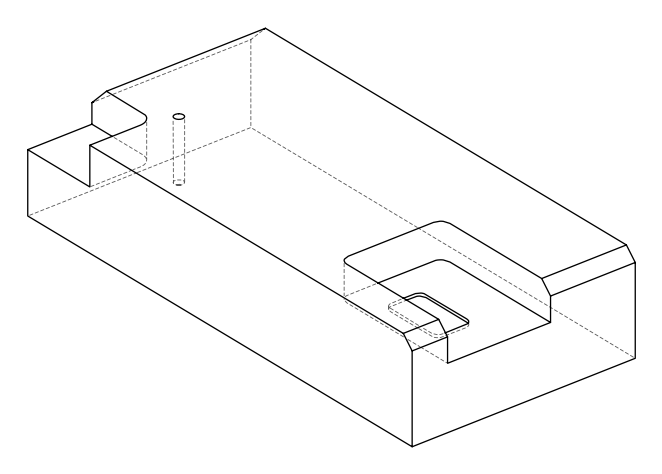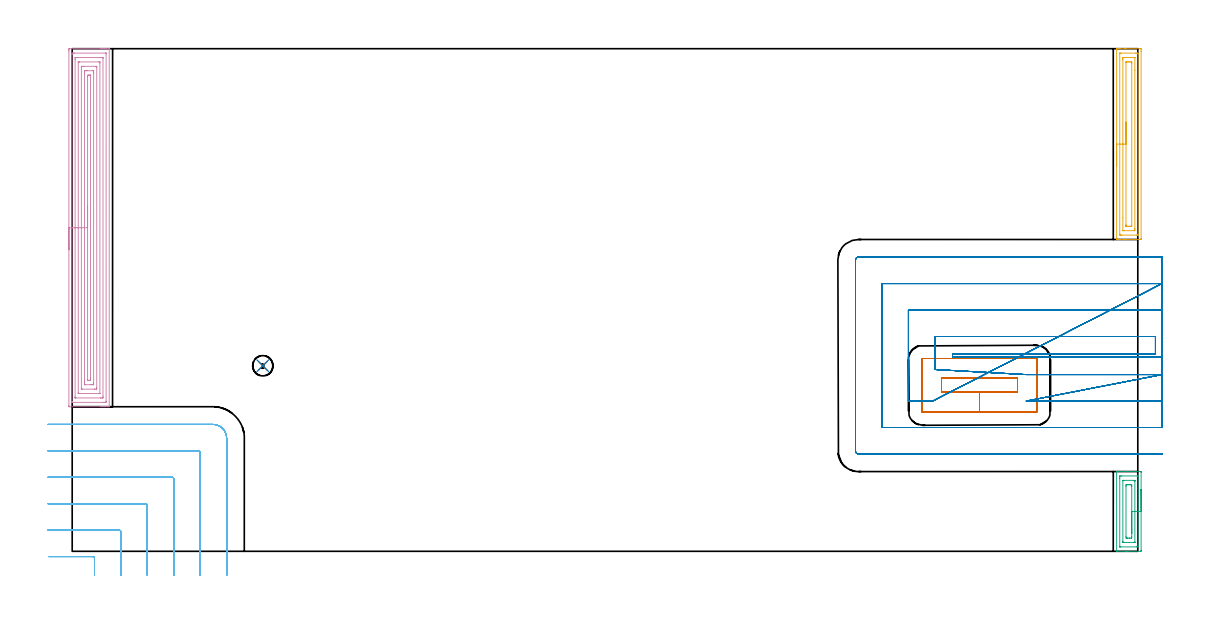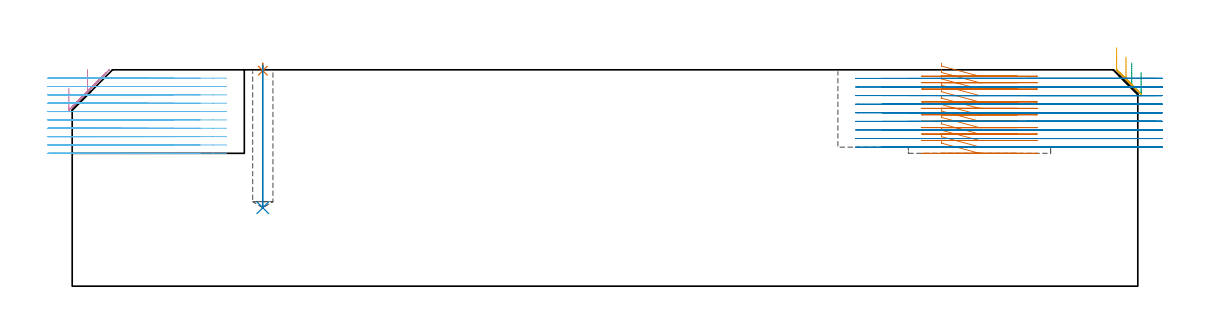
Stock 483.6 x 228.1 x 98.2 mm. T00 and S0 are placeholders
(PLAN: 8 operations, 5 tool changes, 66 min)
(1 SPOT_DRILL | STEP1POCKET | NXT0321_9005460120000 | 0.03 min | 1 mm3)
(2 DRILL_BLIND_HOLE_INTO_CENTER | STEP1POCKET | UGT0301_207 | 0.26 min | 4006 mm3)
(3 AREA_MILL | FG_CHAMFER_SURFACE | UGT0205_001 | 1.43 min | 2615 mm3)
(4 AREA_MILL_1 | FG_CHAMFER_SURFACE_1 | UGT0205_001 | 9.38 min | 28500 mm3)
(5 AREA_MILL_2 | FG_CHAMFER_SURFACE_2 | UGT0205_001 | 3.04 min | 5719 mm3)
(6 MILL_CORNER_NOTCH_RECTANGULAR | CORNER_NOTCH_RECTANGULAR | NXT0201_012 | Follow Part, ap 4, ae 75% | 12.15 min | 191261 mm3)
(7 MILL_RECTANGULAR_POCKET | POCKET_RECTANGULAR_STRAIGHT | NXT0201_011 | Follow Part, ap 3, ae 75% | 7.57 min | 87408 mm3)
(8 MILL_SLOT | SLOT_PARTIAL_RECTANGULAR | NXT0201_012 | Follow Part, ap 4, ae 75% | 32.13 min | 420097 mm3)
(TOOL NXT0321_9005460120000 | NC Spot Drill, 142deg, 12mm, Carbide, Uncoated | D12 PA142 FL30 Z2)
(TOOL UGT0301_207 | Twist Drill 9.2 mm | D9.2 PA118 FL80 Z2)
(TOOL UGT0205_001 | Chamfer Mill 20 x 3 x 45 deg. | D20 FL50 Z2)
(TOOL NXT0201_012 | ENDMILL 16mm [2P460-1600-NA 1630] | D16 FL38 Z6)
(TOOL NXT0201_011 | ENDMILL 12mm [2P460-1200-NA 1630] | D12 FL38 Z6)
(OP 1 SPOT_DRILL)
G17 G21 G94 G90
T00 M6
G54
G17 G0 G90 X86.5 Y84.2 S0 M3
G43 Z108.2 H0
G94 G81 G98 Z97.804 F250. R101.2
G80
M5
M2
(OP 2 DRILL_BLIND_HOLE_INTO_CENTER)
G17 G21 G94 G90
T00 M6
G54
G17 G0 G90 X86.5 Y84.2 S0 M3
G43 Z108.2 H0
G94 G81 G98 Z35.6 F250. R100.2
G80
M5
M2
(OP 3 AREA_MILL)
G17 G21 G94 G90
T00 M6
G54
G17 G0 G90 X485.1 Y28.1 S1061 M3
G43 Z108.2 H0
Z97.1
G94 G1 Y28.062 Z96.228 F250.
Y27.948 Z95.364
Y27.759 Z94.512
Y27.497 Z93.68
Y27.163 Z92.874
Y26.76 Z92.1
Y26.292 Z91.364
Y25.76 Z90.672
Y25.171 Z90.029
Y24.528 Z89.44
Y23.836 Z88.908
Y23.1 Z88.44
Y22.326 Z88.037
Y21.52 Z87.703
Y20.688 Z87.441
Y19.836 Z87.252
Y18.972 Z87.138
Y18.1 Z87.1
Y0.459
X485.096 Y0.196 Z87.102
X485.091 Y0.01 Z87.105
X484.897 Y0. Z87.298
X479.103 Z93.09
X478.246 Z93.953
X474.048 Z98.151
X474.006 Y0.003 Z98.192
X474.004 Y0.007 Z98.194
X474. Y0.018 Z98.2
Y36.182
X474.004 Y36.193 Z98.194
X474.006 Y36.197 Z98.192
X474.052 Y36.2 Z98.147
X478.246 Z93.953
X479.103 Z93.09
X484.469 Z87.727
X484.9 Y36.197 Z87.295
X485.091 Y36.19 Z87.105
X485.099 Y36.001 Z87.099
X485.1 Y35.741 Z87.1
Y18.1
X483.686 Z88.514
Y2.996
X483.685 Y2.224 Z88.515
X483.683 Y2.116 Z88.517
X483.679 Y2.013 Z88.521
X483.574 Y2.01 Z88.626
X482.906 Y2.001 Z89.294
X475.752 Y2. Z96.448
X475.526 Y2.003 Z96.674
X475.451 Y2.006 Z96.749
X475.428 Y2.009 Z96.772
X475.421 Y2.042 Z96.779
X475.417 Y2.114 Z96.783
X475.415 Y2.224 Z96.785
X475.414 Y33.204 Z96.786
X475.416 Y33.976 Z96.784
X475.417 Y34.084 Z96.783
X475.421 Y34.186 Z96.779
X475.526 Y34.19 Z96.674
X476.194 Y34.199 Z96.006
X483.348 Y34.2 Z88.852
X483.574 Y34.197 Z88.626
X483.649 Y34.194 Z88.551
X483.672 Y34.191 Z88.528
X483.679 Y34.158 Z88.521
X483.683 Y34.086 Z88.517
X483.685 Y33.976 Z88.515
X483.686 Y18.1 Z88.514
X482.272 Z89.928
X482.271 Y4.231 Z89.929
X482.269 Y4.103 Z89.931
X482.265 Y4.02 Z89.935
X482.262 Y4.009 Z89.938
X482.253 Y4.006 Z89.947
X482.227 Y4.003 Z89.973
X481.773 Y4. Z90.427
X477.302 Z94.898
X476.878 Y4.01 Z95.322
X476.835 Y4.014 Z95.365
X476.832 Y4.046 Z95.368
X476.83 Y4.095 Z95.37
X476.829 Y4.143 Z95.371
X476.828 Y4.467 Z95.372
X476.829 Y31.969 Z95.371
X476.831 Y32.097 Z95.369
X476.835 Y32.18 Z95.365
X476.838 Y32.191 Z95.362
X476.847 Y32.194 Z95.353
X476.873 Y32.197 Z95.327
X477.314 Y32.2 Z94.886
X481.798 Z90.402
X482.222 Y32.19 Z89.978
X482.265 Y32.186 Z89.935
X482.268 Y32.154 Z89.932
X482.27 Y32.105 Z89.93
X482.271 Y32.057 Z89.929
X482.272 Y31.733 Z89.928
Y18.1
X480.857 Z91.343
Y6.634
X480.851 Y6.21 Z91.349
X480.847 Y6.01 Z91.353
X480.636 Y6.003 Z91.564
X479.997 Y6. Z92.203
X479.745 Z92.455
X479.103 Z93.097
X478.85 Y6.001 Z93.35
X478.362 Y6.01 Z93.838
X478.25 Y6.015 Z93.95
X478.243 Y6.634 Z93.957
Y29.566
X478.249 Y29.99 Z93.951
X478.253 Y30.19 Z93.947
X478.464 Y30.197 Z93.736
X479.103 Y30.2 Z93.097
X479.355 Z92.845
X479.997 Z92.203
X480.25 Y30.199 Z91.95
X480.738 Y30.19 Z91.462
X480.85 Y30.185 Z91.35
X480.857 Y29.566 Z91.343
Y18.1
Y17.228 Z91.381
Y16.363 Z91.495
Y15.512 Z91.683
Y14.68 Z91.946
Y13.874 Z92.28
Y13.1 Z92.682
Y12.364 Z93.151
Y11.672 Z93.682
Y11.029 Z94.272
Y10.44 Z94.915
Y9.908 Z95.607
Y9.44 Z96.343
Y9.037 Z97.116
Y8.703 Z97.922
Y8.441 Z98.754
Y8.252 Z99.606
Y8.138 Z100.471
Y8.1 Z101.343
G0 Z108.2
M5
M2
(OP 4 AREA_MILL_1)
G17 G21 G94 G90
T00 M6
G54
G17 G0 G90 X-1.5 Y136.85 S1061 M3
G43 Z108.2 H0
Z89.9
G94 G1 Y136.888 Z89.028 F250.
Y137.002 Z88.163
Y137.191 Z87.312
Y137.453 Z86.48
Y137.787 Z85.674
Y138.19 Z84.9
Y138.658 Z84.164
Y139.19 Z83.472
Y139.779 Z82.829
Y140.422 Z82.24
Y141.114 Z81.708
Y141.85 Z81.24
Y142.624 Z80.837
Y143.43 Z80.503
Y144.262 Z80.241
Y145.114 Z80.052
Y145.978 Z79.938
Y146.85 Z79.9
Y227.01
X-1.499 Y227.511 Z79.901
X-1.496 Y227.897 Z79.903
X-1.492 Y228.09 Z79.905
X-1.116 Y228.1 Z80.281
X12.91 Z94.304
X13.504 Z94.902
X13.786 Z95.183
X14.381 Z95.778
X14.663 Z96.059
X15.227 Z96.626
X15.54 Z96.939
X16.416 Z97.815
X16.553 Z97.952
X16.679 Y228.097 Z98.072
X16.798 Y228.09 Z98.189
X16.8 Y227.956 Z98.2
Y65.743
X16.798 Y65.61 Z98.189
X16.679 Y65.603 Z98.072
X16.553 Y65.6 Z97.952
X15.852 Z97.251
X15.227 Z96.627
X14.663 Z96.059
X14.381 Z95.778
X13.786 Z95.183
X13.504 Z94.902
X12.91 Z94.304
X-1.116 Z80.281
X-1.417 Y65.604 Z79.98
X-1.492 Y65.61 Z79.905
X-1.499 Y65.687 Z79.899
X-1.5 Y66.189 Z79.9
Y146.85
X-0.086 Z81.314
X-0.085 Y225.571 Z81.315
X-0.084 Y225.728 Z81.316
X-0.079 Y226.086 Z81.321
X0.275 Y226.097 Z81.675
X0.637 Y226.099 Z82.037
X1.148 Y226.1 Z82.548
X15.174 Z96.574
X15.324 Y226.098 Z96.724
X15.349 Y226.096 Z96.749
X15.37 Y226.091 Z96.77
X15.379 Y226.064 Z96.779
X15.384 Y225.887 Z96.784
X15.385 Y225.728 Z96.785
Y68.129
X15.384 Y67.972 Z96.784
X15.379 Y67.614 Z96.779
X15.025 Y67.603 Z96.425
X14.663 Y67.601 Z96.063
X14.152 Y67.6 Z95.552
X0.126 Z81.526
X-0.024 Y67.602 Z81.376
X-0.049 Y67.604 Z81.351
X-0.07 Y67.609 Z81.33
X-0.079 Y67.636 Z81.321
X-0.084 Y67.813 Z81.316
X-0.085 Y67.972 Z81.315
X-0.086 Y146.85 Z81.314
X1.328 Z82.728
Y223.243
X1.331 Y223.946 Z82.731
X1.333 Y224.039 Z82.733
X1.335 Y224.079 Z82.735
X1.369 Y224.092 Z82.769
X1.514 Y224.096 Z82.914
X2.239 Y224.1 Z83.639
X2.39 Z83.79
X13.635 Y224.099 Z95.035
X13.786 Y224.096 Z95.186
X13.937 Y224.09 Z95.337
X13.965 Y224.084 Z95.365
X13.968 Y224.058 Z95.368
X13.97 Y224.009 Z95.37
X13.971 Y223.946 Z95.371
X13.972 Y223.757 Z95.372
X13.971 Y70.457 Z95.371
X13.969 Y69.754 Z95.369
X13.967 Y69.661 Z95.367
X13.965 Y69.621 Z95.365
X13.931 Y69.608 Z95.331
X13.786 Y69.604 Z95.186
X13.061 Y69.6 Z94.461
X12.91 Z94.31
X1.665 Y69.601 Z83.065
X1.514 Y69.604 Z82.914
X1.363 Y69.61 Z82.763
X1.335 Y69.616 Z82.735
X1.332 Y69.642 Z82.732
X1.33 Y69.691 Z82.73
X1.329 Y69.754 Z82.729
X1.328 Y69.942 Z82.728
Y146.85
X2.743 Z84.143
Y221.983
X2.745 Y222.047 Z84.145
X2.748 Y222.082 Z84.148
X2.751 Y222.09 Z84.151
X2.759 Y222.093 Z84.159
X2.86 Y222.097 Z84.26
X3.267 Y222.1 Z84.667
X3.329 Z84.729
X12.096 Z93.496
X12.441 Y222.093 Z93.841
X12.526 Y222.09 Z93.926
X12.551 Y222.08 Z93.951
X12.553 Y222.053 Z93.953
X12.555 Y221.983 Z93.955
X12.557 Y221.631 Z93.957
Y71.717
X12.555 Y71.653 Z93.955
X12.552 Y71.618 Z93.952
X12.549 Y71.61 Z93.949
X12.541 Y71.607 Z93.941
X12.44 Y71.603 Z93.84
X12.033 Y71.6 Z93.433
X11.971 Z93.371
X3.204 Z84.604
X2.859 Y71.607 Z84.259
X2.774 Y71.61 Z84.174
X2.749 Y71.62 Z84.149
X2.747 Y71.647 Z84.147
X2.745 Y71.717 Z84.145
X2.743 Y72.069 Z84.143
Y146.85
X4.157 Z85.557
Y219.476
X4.159 Y219.928 Z85.559
X4.161 Y220.037 Z85.561
X4.163 Y220.084 Z85.563
X4.22 Y220.09 Z85.62
X4.423 Y220.097 Z85.823
X5.02 Y220.099 Z86.42
X5.296 Y220.1 Z86.696
X10.557 Y220.099 Z91.957
X11.008 Y220.093 Z92.408
X11.106 Y220.09 Z92.506
X11.137 Y220.081 Z92.537
X11.138 Y220.035 Z92.538
X11.141 Y219.929 Z92.541
X11.143 Y219.503 Z92.543
Y74.224
X11.141 Y73.772 Z92.541
X11.138 Y73.663 Z92.538
X11.137 Y73.616 Z92.537
X11.08 Y73.61 Z92.48
X10.877 Y73.603 Z92.277
X10.28 Y73.6 Z91.68
X10.004 Z91.404
X4.743 Y73.601 Z86.143
X4.292 Y73.607 Z85.692
X4.194 Y73.61 Z85.594
X4.163 Y73.619 Z85.563
X4.162 Y73.665 Z85.562
X4.159 Y73.771 Z85.559
X4.157 Y74.197 Z85.557
Y146.85
X5.571 Z86.971
Y217.147
X5.573 Y217.707 Z86.973
X5.576 Y218.033 Z86.976
X5.578 Y218.078 Z86.978
X5.608 Y218.09 Z87.008
X5.704 Y218.094 Z87.104
X5.897 Y218.097 Z87.297
X6.387 Y218.1 Z87.787
X6.773 Z88.173
X9.403 Z90.803
X9.532 Y218.099 Z90.932
X9.635 Y218.097 Z91.035
X9.703 Y218.093 Z91.103
X9.719 Y218.09 Z91.119
X9.722 Y218.079 Z91.122
X9.724 Y218.038 Z91.124
X9.728 Y217.707 Z91.128
X9.729 Y217.376 Z91.129
Y216.816
Y76.554
X9.727 Y75.993 Z91.127
X9.724 Y75.667 Z91.124
X9.722 Y75.622 Z91.122
X9.692 Y75.61 Z91.092
X9.596 Y75.606 Z90.996
X9.403 Y75.603 Z90.803
X8.913 Y75.6 Z90.313
X8.527 Z89.927
X5.897 Z87.297
X5.768 Y75.601 Z87.168
X5.665 Y75.603 Z87.065
X5.597 Y75.607 Z86.997
X5.581 Y75.61 Z86.981
X5.578 Y75.621 Z86.978
X5.576 Y75.662 Z86.976
X5.572 Y75.993 Z86.972
X5.571 Y76.324 Z86.971
Y76.884
Y146.85
X6.985 Z88.385
Y215.033
X6.987 Y215.707 Z88.387
X6.989 Y215.924 Z88.389
X6.992 Y216.083 Z88.392
X7.304 Y216.094 Z88.704
X7.478 Y216.099 Z88.878
X7.65 Y216.1 Z89.05
X7.823 Y216.099 Z89.223
X8.168 Y216.095 Z89.568
X8.267 Y216.091 Z89.667
X8.309 Y216.087 Z89.709
X8.31 Y216.079 Z89.71
X8.313 Y216.021 Z89.713
X8.314 Y215.924 Z89.714
X8.315 Y78.667 Z89.715
X8.313 Y77.993 Z89.713
X8.311 Y77.776 Z89.711
X8.308 Y77.617 Z89.708
X7.996 Y77.606 Z89.396
X7.822 Y77.601 Z89.222
X7.65 Y77.6 Z89.05
X7.477 Y77.601 Z88.877
X7.132 Y77.605 Z88.532
X7.033 Y77.609 Z88.433
X6.991 Y77.613 Z88.391
X6.99 Y77.621 Z88.39
X6.987 Y77.679 Z88.387
X6.986 Y77.776 Z88.386
X6.985 Y146.85 Z88.385
Y147.722 Z88.423
Y148.586 Z88.537
Y149.438 Z88.726
Y150.27 Z88.988
Y151.076 Z89.322
Y151.85 Z89.725
Y152.586 Z90.194
Y153.278 Z90.725
Y153.921 Z91.314
Y154.51 Z91.957
Y155.042 Z92.649
Y155.51 Z93.385
Y155.913 Z94.159
Y156.247 Z94.965
Y156.509 Z95.797
Y156.698 Z96.649
Y156.812 Z97.514
Y156.85 Z98.385
G0 Z108.2
M5
M2
(OP 5 AREA_MILL_2)
G17 G21 G94 G90
T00 M6
G54
G17 G0 G90 X474. Y174.8 S1061 M3
G43 Z108.2 H0
G94 G1 Y174.838 Z107.328 F250.
Y174.952 Z106.463
Y175.141 Z105.612
Y175.403 Z104.78
Y175.737 Z103.974
Y176.14 Z103.2
Y176.609 Z102.464
Y177.14 Z101.772
Y177.729 Z101.129
Y178.372 Z100.54
Y179.064 Z100.008
Y179.8 Z99.54
Y180.574 Z99.137
Y181.38 Z98.803
Y182.212 Z98.541
Y183.064 Z98.352
Y183.928 Z98.238
Y184.8 Z98.2
Y227.972
X474.003 Y228.09 Z98.189
X474.05 Y228.094 Z98.142
X474.363 Y228.1 Z97.835
X475.011 Z97.188
X475.526 Z96.67
X477.572 Z94.626
X478.209 Z93.986
X484.469 Y228.099 Z87.728
X485.042 Y228.097 Z87.155
X485.091 Y228.094 Z87.105
X485.097 Y227.527 Z87.103
X485.1 Y226.898 Z87.1
Y142.073
X485.097 Y141.808 Z87.102
X485.091 Y141.51 Z87.105
X484.787 Y141.5 Z87.41
X478.209 Z93.986
X477.572 Z94.626
X477.314 Z94.883
X475.526 Z96.67
X475.011 Z97.188
X474.631 Z97.567
X474.363 Z97.836
X474.053 Y141.501 Z98.139
X474.044 Y141.502 Z98.147
X474.003 Y141.51 Z98.188
X474. Y141.628 Z98.2
Y184.8
X475.414 Z96.786
X475.415 Y225.857 Z96.785
X475.416 Y225.968 Z96.784
X475.419 Y226.042 Z96.781
X475.422 Y226.09 Z96.778
X475.438 Y226.092 Z96.762
X475.526 Y226.096 Z96.674
X476.065 Y226.1 Z96.135
X482.68 Y226.099 Z89.52
X483.222 Y226.097 Z88.978
X483.574 Y226.09 Z88.626
X483.679 Y226.071 Z88.521
X483.683 Y225.858 Z88.517
X483.685 Y225.747 Z88.515
Y143.743
X483.684 Y143.632 Z88.516
X483.681 Y143.558 Z88.519
X483.678 Y143.51 Z88.522
X483.662 Y143.508 Z88.538
X483.574 Y143.504 Z88.626
X483.035 Y143.5 Z89.165
X476.42 Y143.501 Z95.78
X475.878 Y143.503 Z96.322
X475.526 Y143.51 Z96.674
X475.421 Y143.529 Z96.779
X475.417 Y143.743 Z96.783
X475.415 Y143.853 Z96.785
X475.414 Y184.8 Z96.786
X476.828 Z95.372
X476.829 Y223.076 Z95.371
X476.83 Y223.559 Z95.37
X476.833 Y223.966 Z95.367
X476.835 Y224.078 Z95.365
X477.046 Y224.092 Z95.154
X477.181 Y224.099 Z95.019
X481.786 Y224.1 Z90.414
X481.92 Y224.099 Z90.28
X482.188 Y224.093 Z90.012
X482.261 Y224.09 Z89.939
X482.265 Y224.075 Z89.935
X482.269 Y224.035 Z89.931
X482.271 Y223.966 Z89.929
X482.272 Y218.317 Z89.928
X482.271 Y146.524 Z89.929
X482.27 Y146.041 Z89.93
X482.267 Y145.634 Z89.933
X482.265 Y145.522 Z89.935
X482.054 Y145.508 Z90.146
X481.919 Y145.501 Z90.281
X477.314 Y145.5 Z94.886
X477.18 Y145.501 Z95.02
X476.912 Y145.507 Z95.288
X476.839 Y145.51 Z95.361
X476.835 Y145.525 Z95.365
X476.831 Y145.565 Z95.369
X476.829 Y145.634 Z95.371
X476.828 Y151.308 Z95.372
Y184.8
X478.243 Z93.957
Y221.724
X478.245 Y221.938 Z93.955
X478.247 Y222.044 Z93.953
X478.25 Y222.089 Z93.95
X478.301 Y222.094 Z93.899
X479.103 Y222.1 Z93.097
X479.189 Z93.011
X479.997 Z92.203
X480.084 Z92.116
X480.814 Y222.09 Z91.386
X480.851 Y222.087 Z91.349
X480.853 Y222.045 Z91.347
X480.855 Y221.943 Z91.345
X480.857 Y221.739 Z91.343
Y221.33
Y147.876
X480.855 Y147.662 Z91.345
X480.853 Y147.556 Z91.347
X480.85 Y147.511 Z91.35
X480.799 Y147.506 Z91.401
X479.997 Y147.5 Z92.203
X479.911 Z92.289
X479.103 Z93.097
X479.016 Z93.184
X478.286 Y147.51 Z93.914
X478.249 Y147.513 Z93.951
X478.247 Y147.555 Z93.953
X478.245 Y147.657 Z93.955
X478.243 Y147.861 Z93.957
Y148.27
Y184.8
Y185.672 Z93.995
Y186.537 Z94.109
Y187.388 Z94.298
Y188.22 Z94.56
Y189.026 Z94.894
Y189.8 Z95.297
Y190.536 Z95.766
Y191.228 Z96.297
Y191.871 Z96.886
Y192.46 Z97.529
Y192.992 Z98.222
Y193.46 Z98.957
Y193.863 Z99.731
Y194.197 Z100.537
Y194.459 Z101.369
Y194.648 Z102.221
Y194.762 Z103.086
Y194.8 Z103.957
G0 Z108.2
M5
M2
(OP 6 MILL_CORNER_NOTCH_RECTANGULAR)
G17 G21 G94 G90
T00 M6
G54
G17 G0 G90 X10.1 Y-11. S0 M3
G43 Z108.2 H1
Z94.41
G94 G1 Y-8. F250.
Y-3.194 F500.
G3 X9.306 Y-2.4 R0.8
G1 X-7.632
X-10.632 F250.
G0 Z108.2
X22.1 Y-11.
Z94.41
G1 Y-8.
Y8.805 F500.
G3 X21.305 Y9.6 R0.8
G1 X-7.746
X-8. Y9.601
X-11. Y9.617 F250.
G0 Z108.2
X34.1 Y-11.
Z94.41
G1 Y-8.
Y20.805 F500.
G3 X33.305 Y21.6 R0.8
G1 X-7.746
X-8. Y21.601
X-11. Y21.622 F250.
G0 Z108.2
X46.1 Y-11.
Z94.41
G1 Y-8.
Y32.805 F500.
G3 X45.305 Y33.6 R0.8
G1 X-7.746
G2 X-8. Y33.601 R24.
G1 X-11. Y33.633 F250.
G0 Z108.2
X58.1 Y-11.
Z94.41
G1 Y-8.
Y44.805 F500.
G3 X57.305 Y45.6 R0.8
G1 X-7.746
G2 X-8. Y45.603 R12.
G1 X-10.999 Y45.666 F250.
G0 Z108.2
X70.1 Y-11.
Z94.41
G1 Y-8.
Y51.4 F500.
G3 X63.9 Y57.6 R6.2
G1 X-7.746
X-10.746 F250.
G0 Z108.2
X10.1 Y-11.
Z90.62
G1 Y-8.
Y-3.194 F500.
G3 X9.306 Y-2.4 R0.8
G1 X-7.632
X-10.632 F250.
G0 Z108.2
X22.1 Y-11.
Z90.62
G1 Y-8.
Y8.805 F500.
G3 X21.305 Y9.6 R0.8
G1 X-7.746
X-8. Y9.601
X-11. Y9.617 F250.
G0 Z108.2
X34.1 Y-11.
Z90.62
G1 Y-8.
Y20.805 F500.
G3 X33.305 Y21.6 R0.8
G1 X-7.746
X-8. Y21.601
X-11. Y21.622 F250.
G0 Z108.2
X46.1 Y-11.
Z90.62
G1 Y-8.
Y32.805 F500.
G3 X45.305 Y33.6 R0.8
G1 X-7.746
G2 X-8. Y33.601 R24.
G1 X-11. Y33.633 F250.
G0 Z108.2
X58.1 Y-11.
Z90.62
G1 Y-8.
Y44.805 F500.
G3 X57.305 Y45.6 R0.8
G1 X-7.746
G2 X-8. Y45.603 R12.
G1 X-10.999 Y45.666 F250.
G0 Z108.2
X70.1 Y-11.
Z90.62
G1 Y-8.
Y51.4 F500.
G3 X63.9 Y57.6 R6.2
G1 X-7.746
X-10.746 F250.
G0 Z108.2
X10.1 Y-11.
Z86.83
G1 Y-8.
Y-3.194 F500.
G3 X9.306 Y-2.4 R0.8
G1 X-7.632
X-10.632 F250.
G0 Z108.2
X22.1 Y-11.
Z86.83
G1 Y-8.
Y8.805 F500.
G3 X21.305 Y9.6 R0.8
G1 X9.306
X-8.
X-11. F250.
G0 Z108.2
X34.1 Y-11.
Z86.83
G1 Y-8.
Y20.805 F500.
G3 X33.305 Y21.6 R0.8
G1 X21.305
X-8.
X-11. Y21.601 F250.
G0 Z108.2
X46.1 Y-11.
Z86.83
G1 Y-8.
Y32.805 F500.
G3 X45.305 Y33.6 R0.8
G1 X33.305
X-8.
X-11. Y33.601 F250.
G0 Z108.2
X58.1 Y-11.
Z86.83
G1 Y-8.
Y44.805 F500.
G3 X57.305 Y45.6 R0.8
G1 X45.305
X-8.
X-11. Y45.602 F250.
G0 Z108.2
X70.1 Y-11.
Z86.83
G1 Y-8.
Y51.4 F500.
G3 X63.9 Y57.6 R6.2
G1 X-7.993
X-10.993 F250.
G0 Z108.2
X10.1 Y-11.
Z83.04
G1 Y-8.
Y-3.194 F500.
G3 X9.306 Y-2.4 R0.8
G1 X-7.632
X-10.632 F250.
G0 Z108.2
X22.1 Y-11.
Z83.04
G1 Y-8.
Y8.805 F500.
G3 X21.305 Y9.6 R0.8
G1 X-8.
X-11. F250.
G0 Z108.2
X34.1 Y-11.
Z83.04
G1 Y-8.
Y20.805 F500.
G3 X33.305 Y21.6 R0.8
G1 X-8.
X-11. F250.
G0 Z108.2
X46.1 Y-11.
Z83.04
G1 Y-8.
Y32.805 F500.
G3 X45.305 Y33.6 R0.8
G1 X-8.
X-11. F250.
G0 Z108.2
X58.1 Y-11.
Z83.04
G1 Y-8.
Y44.805 F500.
G3 X57.305 Y45.6 R0.8
G1 X-8.
X-11. F250.
G0 Z108.2
X70.1 Y-11.
Z83.04
G1 Y-8.
Y51.4 F500.
G3 X63.9 Y57.6 R6.2
G1 X-8.
X-11. F250.
G0 Z108.2
X10.1 Y-11.
Z79.25
G1 Y-8.
Y-3.194 F500.
G3 X9.306 Y-2.4 R0.8
G1 X-7.632
X-10.632 F250.
G0 Z108.2
X22.1 Y-11.
Z79.25
G1 Y-8.
Y8.805 F500.
G3 X21.305 Y9.6 R0.8
G1 X-8.
X-11. F250.
G0 Z108.2
X34.1 Y-11.
Z79.25
G1 Y-8.
Y20.805 F500.
G3 X33.305 Y21.6 R0.8
G1 X-8.
X-11. F250.
G0 Z108.2
X46.1 Y-11.
Z79.25
G1 Y-8.
Y32.805 F500.
G3 X45.305 Y33.6 R0.8
G1 X-8.
X-11. F250.
G0 Z108.2
X58.1 Y-11.
Z79.25
G1 Y-8.
Y44.805 F500.
G3 X57.305 Y45.6 R0.8
G1 X-8.
X-11. F250.
G0 Z108.2
X70.1 Y-11.
Z79.25
G1 Y-8.
Y51.4 F500.
G3 X63.9 Y57.6 R6.2
G1 X-8.
X-11. F250.
G0 Z108.2
X10.1 Y-11.
Z75.46
G1 Y-8.
Y-3.194 F500.
G3 X9.306 Y-2.4 R0.8
G1 X-7.632
X-10.632 F250.
G0 Z108.2
X22.1 Y-11.
Z75.46
G1 Y-8.
Y8.805 F500.
G3 X21.305 Y9.6 R0.8
G1 X-8.
X-11. F250.
G0 Z108.2
X34.1 Y-11.
Z75.46
G1 Y-8.
Y20.805 F500.
G3 X33.305 Y21.6 R0.8
G1 X-8.
X-11. F250.
G0 Z108.2
X46.1 Y-11.
Z75.46
G1 Y-8.
Y32.805 F500.
G3 X45.305 Y33.6 R0.8
G1 X-8.
X-11. F250.
G0 Z108.2
X58.1 Y-11.
Z75.46
G1 Y-8.
Y44.805 F500.
G3 X57.305 Y45.6 R0.8
G1 X-8.
X-11. F250.
G0 Z108.2
X70.1 Y-11.
Z75.46
G1 Y-8.
Y51.4 F500.
G3 X63.9 Y57.6 R6.2
G1 X-8.
X-11. F250.
G0 Z108.2
X10.1 Y-11.
Z71.67
G1 Y-8.
Y-3.194 F500.
G3 X9.306 Y-2.4 R0.8
G1 X-7.632
X-10.632 F250.
G0 Z108.2
X22.1 Y-11.
Z71.67
G1 Y-8.
Y8.805 F500.
G3 X21.305 Y9.6 R0.8
G1 X-8.
X-11. F250.
G0 Z108.2
X34.1 Y-11.
Z71.67
G1 Y-8.
Y20.805 F500.
G3 X33.305 Y21.6 R0.8
G1 X-8.
X-11. F250.
G0 Z108.2
X46.1 Y-11.
Z71.67
G1 Y-8.
Y32.805 F500.
G3 X45.305 Y33.6 R0.8
G1 X-8.
X-11. F250.
G0 Z108.2
X58.1 Y-11.
Z71.67
G1 Y-8.
Y44.805 F500.
G3 X57.305 Y45.6 R0.8
G1 X-8.
X-11. F250.
G0 Z108.2
X70.1 Y-11.
Z71.67
G1 Y-8.
Y51.4 F500.
G3 X63.9 Y57.6 R6.2
G1 X-8.
X-11. F250.
G0 Z108.2
X10.1 Y-11.
Z67.88
G1 Y-8.
Y-3.194 F500.
G3 X9.306 Y-2.4 R0.8
G1 X-7.632
X-10.632 F250.
G0 Z108.2
X22.1 Y-11.
Z67.88
G1 Y-8.
Y8.805 F500.
G3 X21.305 Y9.6 R0.8
G1 X-8.
X-11. F250.
G0 Z108.2
X34.1 Y-11.
Z67.88
G1 Y-8.
Y20.805 F500.
G3 X33.305 Y21.6 R0.8
G1 X-8.
X-11. F250.
G0 Z108.2
X46.1 Y-11.
Z67.88
G1 Y-8.
Y32.805 F500.
G3 X45.305 Y33.6 R0.8
G1 X-8.
X-11. F250.
G0 Z108.2
X58.1 Y-11.
Z67.88
G1 Y-8.
Y44.805 F500.
G3 X57.305 Y45.6 R0.8
G1 X-8.
X-11. F250.
G0 Z108.2
X70.1 Y-11.
Z67.88
G1 Y-8.
Y51.4 F500.
G3 X63.9 Y57.6 R6.2
G1 X-8.
X-11. F250.
G0 Z108.2
X10.1 Y-11.
Z64.09
G1 Y-8.
Y-3.194 F500.
G3 X9.306 Y-2.4 R0.8
G1 X-7.632
X-10.632 F250.
G0 Z108.2
X22.1 Y-11.
Z64.09
G1 Y-8.
Y8.805 F500.
G3 X21.305 Y9.6 R0.8
G1 X-8.
X-11. F250.
G0 Z108.2
X34.1 Y-11.
Z64.09
G1 Y-8.
Y20.805 F500.
G3 X33.305 Y21.6 R0.8
G1 X-8.
X-11. F250.
G0 Z108.2
X46.1 Y-11.
Z64.09
G1 Y-8.
Y32.805 F500.
G3 X45.305 Y33.6 R0.8
G1 X-8.
X-11. F250.
G0 Z108.2
X58.1 Y-11.
Z64.09
G1 Y-8.
Y44.805 F500.
G3 X57.305 Y45.6 R0.8
G1 X-8.
X-11. F250.
G0 Z108.2
X70.1 Y-11.
Z64.09
G1 Y-8.
Y51.4 F500.
G3 X63.9 Y57.6 R6.2
G1 X-8.
X-11. F250.
G0 Z108.2
X10.1 Y-11.
Z60.3
G1 Y-8.
Y-3.194 F500.
G3 X9.306 Y-2.4 R0.8
G1 X-7.632
X-10.632 F250.
G0 Z108.2
X22.1 Y-11.
Z60.3
G1 Y-8.
Y8.805 F500.
G3 X21.305 Y9.6 R0.8
G1 X-8.
X-11. F250.
G0 Z108.2
X34.1 Y-11.
Z60.3
G1 Y-8.
Y20.805 F500.
G3 X33.305 Y21.6 R0.8
G1 X-8.
X-11. F250.
G0 Z108.2
X46.1 Y-11.
Z60.3
G1 Y-8.
Y32.805 F500.
G3 X45.305 Y33.6 R0.8
G1 X-8.
X-11. F250.
G0 Z108.2
X58.1 Y-11.
Z60.3
G1 Y-8.
Y44.805 F500.
G3 X57.305 Y45.6 R0.8
G1 X-8.
X-11. F250.
G0 Z108.2
X70.1 Y-11.
Z60.3
G1 Y-8.
Y51.4 F500.
G3 X63.9 Y57.6 R6.2
G1 X-8.
X-11. F250.
G0 Z108.2
M5
M2
(OP 7 MILL_RECTANGULAR_POCKET)
G17 G21 G94 G90
T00 M6
G54
G17 G0 G90 X394.5 Y77.026 S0 M3
G43 Z108.2 H1
Z101.2
G94 G1 Y72.2 Z99.907 F250.
X411.75 Z95.285
X429. F500.
Y78.5
X394.5
Y72.2
X411.75
Y63.2
X437.5
G3 X438. Y63.7 R0.5
G1 Y87.
G3 X437.5 Y87.5 R0.5
G1 X386.
G3 X385.5 Y87. R0.5
G1 Y63.7
G3 X386. Y63.2 R0.5
G1 X411.75
X412.75
G0 X394.5 Y77.026 Z98.285
G1 Y72.2 Z96.991 F250.
X411.75 Z92.369
X429. F500.
Y78.5
X394.5
Y72.2
X411.75
Y63.2
X437.5
G3 X438. Y63.7 R0.5
G1 Y87.
G3 X437.5 Y87.5 R0.5
G1 X386.
G3 X385.5 Y87. R0.5
G1 Y63.7
G3 X386. Y63.2 R0.5
G1 X411.75
X412.75
G0 X394.5 Y77.026 Z95.369
G1 Y72.2 Z94.076 F250.
X411.75 Z89.454
X429. F500.
Y78.5
X394.5
Y72.2
X411.75
Y63.2
X437.5
G3 X438. Y63.7 R0.5
G1 Y87.
G3 X437.5 Y87.5 R0.5
G1 X386.
G3 X385.5 Y87. R0.5
G1 Y63.7
G3 X386. Y63.2 R0.5
G1 X411.75
X412.75
G0 X394.5 Y77.026 Z92.454
G1 Y72.2 Z91.161 F250.
X411.75 Z86.538
X429. F500.
Y78.5
X394.5
Y72.2
X411.75
Y63.2
X437.5
G3 X438. Y63.7 R0.5
G1 Y87.
G3 X437.5 Y87.5 R0.5
G1 X386.
G3 X385.5 Y87. R0.5
G1 Y63.7
G3 X386. Y63.2 R0.5
G1 X411.75
X412.75
G0 X394.5 Y77.026 Z89.538
G1 Y72.2 Z88.245 F250.
X411.75 Z83.623
X429. F500.
Y78.5
X394.5
Y72.2
X411.75
Y63.2
X437.5
G3 X438. Y63.7 R0.5
G1 Y87.
G3 X437.5 Y87.5 R0.5
G1 X386.
G3 X385.5 Y87. R0.5
G1 Y63.7
G3 X386. Y63.2 R0.5
G1 X411.75
X412.75
G0 X394.5 Y77.026 Z86.623
G1 Y72.2 Z85.33 F250.
X411.75 Z80.708
X429. F500.
Y78.5
X394.5
Y72.2
X411.75
Y63.2
X437.5
G3 X438. Y63.7 R0.5
G1 Y87.
G3 X437.5 Y87.5 R0.5
G1 X386.
G3 X385.5 Y87. R0.5
G1 Y63.7
G3 X386. Y63.2 R0.5
G1 X411.75
X412.75
G0 X394.5 Y77.026 Z83.708
G1 Y72.2 Z82.414 F250.
X411.75 Z77.792
X429. F500.
Y78.5
X394.5
Y72.2
X411.75
Y63.2
X437.5
G3 X438. Y63.7 R0.5
G1 Y87.
G3 X437.5 Y87.5 R0.5
G1 X386.
G3 X385.5 Y87. R0.5
G1 Y63.7
G3 X386. Y63.2 R0.5
G1 X411.75
X412.75
G0 X394.5 Y77.026 Z80.792
G1 Y72.2 Z79.499 F250.
X411.75 Z74.877
X429. F500.
Y78.5
X394.5
Y72.2
X411.75
Y63.2
X437.5
G3 X438. Y63.7 R0.5
G1 Y87.
G3 X437.5 Y87.5 R0.5
G1 X386.
G3 X385.5 Y87. R0.5
G1 Y63.7
G3 X386. Y63.2 R0.5
G1 X411.75
X412.75
G0 X394.5 Y77.026 Z77.877
G1 Y72.2 Z76.584 F250.
X411.75 Z71.962
X429. F500.
Y78.5
X394.5
Y72.2
X411.75
Y63.2
X437.5
G3 X438. Y63.7 R0.5
G1 Y87.
G3 X437.5 Y87.5 R0.5
G1 X386.
G3 X385.5 Y87. R0.5
G1 Y63.7
G3 X386. Y63.2 R0.5
G1 X411.75
X412.75
G0 X394.5 Y77.026 Z74.962
G1 Y72.2 Z73.668 F250.
X411.75 Z69.046
X429. F500.
Y78.5
X394.5
Y72.2
X411.75
Y63.2
X437.5
G3 X438. Y63.7 R0.5
G1 Y87.
G3 X437.5 Y87.5 R0.5
G1 X386.
G3 X385.5 Y87. R0.5
G1 Y63.7
G3 X386. Y63.2 R0.5
G1 X411.75
X412.75
G0 X394.5 Y77.026 Z72.046
G1 Y72.2 Z70.753 F250.
X411.75 Z66.131
X429. F500.
Y78.5
X394.5
Y72.2
X411.75
Y63.2
X437.5
G3 X438. Y63.7 R0.5
G1 Y87.
G3 X437.5 Y87.5 R0.5
G1 X386.
G3 X385.5 Y87. R0.5
G1 Y63.7
G3 X386. Y63.2 R0.5
G1 X411.75
X412.75
G0 X394.5 Y77.026 Z69.131
G1 Y72.2 Z67.838 F250.
X411.75 Z63.215
X429. F500.
Y78.5
X394.5
Y72.2
X411.75
Y63.2
X437.5
G3 X438. Y63.7 R0.5
G1 Y87.
G3 X437.5 Y87.5 R0.5
G1 X386.
G3 X385.5 Y87. R0.5
G1 Y63.7
G3 X386. Y63.2 R0.5
G1 X411.75
X412.75
G0 X394.5 Y77.026 Z66.215
G1 Y72.2 Z64.922 F250.
X411.75 Z60.3
X429. F500.
Y78.5
X394.5
Y72.2
X411.75
Y63.2
X437.5
G3 X438. Y63.7 R0.5
G1 Y87.
G3 X437.5 Y87.5 R0.5
G1 X386.
G3 X385.5 Y87. R0.5
G1 Y63.7
G3 X386. Y63.2 R0.5
G1 X411.75
X412.75
G0 Z108.2
M5
M2
(OP 8 MILL_SLOT)
G17 G21 G94 G90
T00 M6
G54
G17 G0 G90 X494.6 Y88.198 S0 M3
G43 Z108.2 H1
Z94.3
G94 G1 X491.6 Y88.2 F250.
X399.5 F500.
Y89.5
X491.6
Y97.5
X391.5
Y85.5
Y82.5 F250.
X433. Y80.2 F500.
X436. F250.
X491.6 F500.
X494.6 Y80.198 F250.
X433. Y68.2 F500.
X436. F250.
X491.6 F500.
X494.6 Y68.197 F250.
Y109.503
X491.6 Y109.5
X379.5 F500.
Y68.2
X387.5
X390.5 F250.
X494.6 Y121.506 F500.
X491.6 Y121.5 F250.
X367.5 F500.
Y56.2
X491.6
X494.6 Y56.194 F250.
X494.578 Y133.5
X491.578
X356.8 F500.
G3 X355.5 Y132.2 R1.3
G1 Y45.5
G3 X356.8 Y44.2 R1.3
G1 X491.578
X494.578 F250.
G0 X494.6 Y88.2 Z90.4
G1 X491.6
X399.5 F500.
Y89.5
X491.6
Y97.5
X391.5
Y85.5
Y82.5 F250.
X433. Y80.2 F500.
X436. F250.
X491.6 F500.
X494.6 F250.
X433. Y68.2 F500.
X436. F250.
X491.6 F500.
X494.6 F250.
Y109.5
X491.6
X379.5 F500.
Y68.2
X387.5
X390.5 F250.
X494.6 Y121.5 F500.
X491.6 F250.
X367.5 F500.
Y56.2
X491.6
X494.6 F250.
Y133.5
X491.6
X356.8 F500.
G3 X355.5 Y132.2 R1.3
G1 Y45.5
G3 X356.8 Y44.2 R1.3
G1 X491.6
X494.6 F250.
G0 Y88.2 Z86.5
G1 X491.6
X399.5 F500.
Y89.5
X491.6
Y97.5
X391.5
Y85.5
Y82.5 F250.
X433. Y80.2 F500.
X436. F250.
X491.6 F500.
X494.6 F250.
X433. Y68.2 F500.
X436. F250.
X491.6 F500.
X494.6 F250.
Y109.5
X491.6
X379.5 F500.
Y68.2
X387.5
X390.5 F250.
X494.6 Y121.5 F500.
X491.6 F250.
X367.5 F500.
Y56.2
X491.6
X494.6 F250.
Y133.5
X491.6
X356.8 F500.
G3 X355.5 Y132.2 R1.3
G1 Y45.5
G3 X356.8 Y44.2 R1.3
G1 X491.6
X494.6 F250.
G0 Y88.2 Z82.6
G1 X491.6
X399.5 F500.
Y89.5
X491.6
Y97.5
X391.5
Y85.5
Y82.5 F250.
X433. Y80.2 F500.
X436. F250.
X491.6 F500.
X494.6 F250.
X433. Y68.2 F500.
X436. F250.
X491.6 F500.
X494.6 F250.
Y109.5
X491.6
X379.5 F500.
Y68.2
X387.5
X390.5 F250.
X494.6 Y121.5 F500.
X491.6 F250.
X367.5 F500.
Y56.2
X491.6
X494.6 F250.
Y133.5
X491.6
X356.8 F500.
G3 X355.5 Y132.2 R1.3
G1 Y45.5
G3 X356.8 Y44.2 R1.3
G1 X491.6
X494.6 F250.
G0 Y88.2 Z78.7
G1 X491.6
X399.5 F500.
Y89.5
X491.6
Y97.5
X391.5
Y85.5
Y82.5 F250.
X433. Y80.2 F500.
X436. F250.
X491.6 F500.
X494.6 F250.
X433. Y68.2 F500.
X436. F250.
X491.6 F500.
X494.6 F250.
Y109.5
X491.6
X379.5 F500.
Y68.2
X387.5
X390.5 F250.
X494.6 Y121.5 F500.
X491.6 F250.
X367.5 F500.
Y56.2
X491.6
X494.6 F250.
Y133.5
X491.6
X356.8 F500.
G3 X355.5 Y132.2 R1.3
G1 Y45.5
G3 X356.8 Y44.2 R1.3
G1 X491.6
X494.6 F250.
G0 Y88.2 Z74.8
G1 X491.6
X399.5 F500.
Y89.5
X491.6
Y97.5
X391.5
Y85.5
Y82.5 F250.
X433. Y80.2 F500.
X436. F250.
X491.6 F500.
X494.6 F250.
X433. Y68.2 F500.
X436. F250.
X491.6 F500.
X494.6 F250.
Y109.5
X491.6
X379.5 F500.
Y68.2
X387.5
X390.5 F250.
X494.6 Y121.5 F500.
X491.6 F250.
X367.5 F500.
Y56.2
X491.6
X494.6 F250.
Y133.5
X491.6
X356.8 F500.
G3 X355.5 Y132.2 R1.3
G1 Y45.5
G3 X356.8 Y44.2 R1.3
G1 X491.6
X494.6 F250.
G0 Y88.2 Z70.9
G1 X491.6
X399.5 F500.
Y89.5
X491.6
Y97.5
X391.5
Y85.5
Y82.5 F250.
X433. Y80.2 F500.
X436. F250.
X491.6 F500.
X494.6 F250.
X433. Y68.2 F500.
X436. F250.
X491.6 F500.
X494.6 F250.
Y109.5
X491.6
X379.5 F500.
Y68.2
X387.5
X390.5 F250.
X494.6 Y121.5 F500.
X491.6 F250.
X367.5 F500.
Y56.2
X491.6
X494.6 F250.
Y133.5
X491.6
X356.8 F500.
G3 X355.5 Y132.2 R1.3
G1 Y45.5
G3 X356.8 Y44.2 R1.3
G1 X491.6
X494.6 F250.
G0 Y88.2 Z67.
G1 X491.6
X399.5 F500.
Y89.5
X491.6
Y97.5
X391.5
Y85.5
Y82.5 F250.
X433. Y80.2 F500.
X436. F250.
X491.6 F500.
X494.6 F250.
X433. Y68.2 F500.
X436. F250.
X491.6 F500.
X494.6 F250.
Y109.5
X491.6
X379.5 F500.
Y68.2
X387.5
X390.5 F250.
X494.6 Y121.5 F500.
X491.6 F250.
X367.5 F500.
Y56.2
X491.6
X494.6 F250.
Y133.5
X491.6
X356.8 F500.
G3 X355.5 Y132.2 R1.3
G1 Y45.5
G3 X356.8 Y44.2 R1.3
G1 X491.6
X494.6 F250.
G0 Y88.2 Z63.1
G1 X491.6
X399.5 F500.
Y89.5
X491.6
Y97.5
X391.5
Y85.5
Y82.5 F250.
X433. Y80.2 F500.
X436. F250.
X491.6 F500.
X494.6 F250.
X433. Y68.2 F500.
X436. F250.
X491.6 F500.
X494.6 F250.
Y109.5
X491.6
X379.5 F500.
Y68.2
X387.5
X390.5 F250.
X494.6 Y121.5 F500.
X491.6 F250.
X367.5 F500.
Y56.2
X491.6
X494.6 F250.
Y133.5
X491.6
X356.8 F500.
G3 X355.5 Y132.2 R1.3
G1 Y45.5
G3 X356.8 Y44.2 R1.3
G1 X491.6
X494.6 F250.
G0 Z108.2
M5
M2
